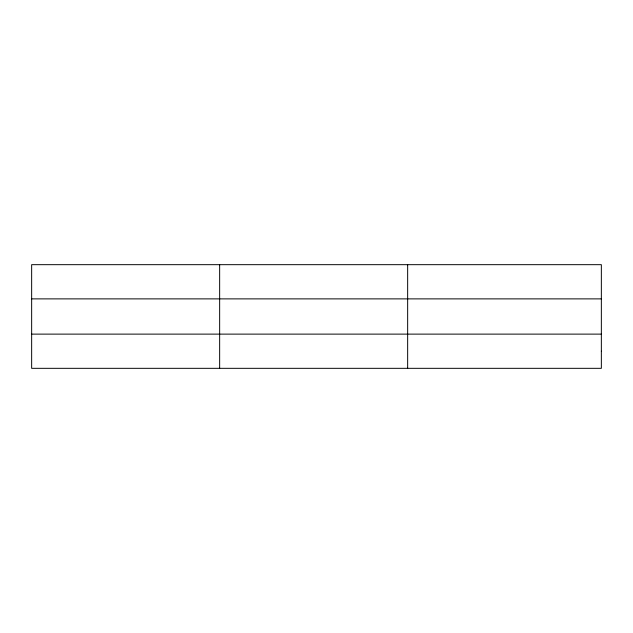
<?xml version="1.0" encoding="UTF-8"?>
<svg xmlns="http://www.w3.org/2000/svg" width="633" height="633" viewBox="0 0 633 633"><rect width="100%" height="100%" fill="white"/><g stroke="black" fill="none" stroke-linecap="round" stroke-linejoin="round"><path stroke-width="0.95" d="M219.651 264.673L219.651 368.327M407.652 264.673L407.652 368.327M31.65 298.879L601.35 298.879M31.65 334.121L601.35 334.121M601.35 351.22L601.35 368.327L31.65 368.327L31.65 264.673L601.35 264.673L601.35 351.22"/></g></svg>
